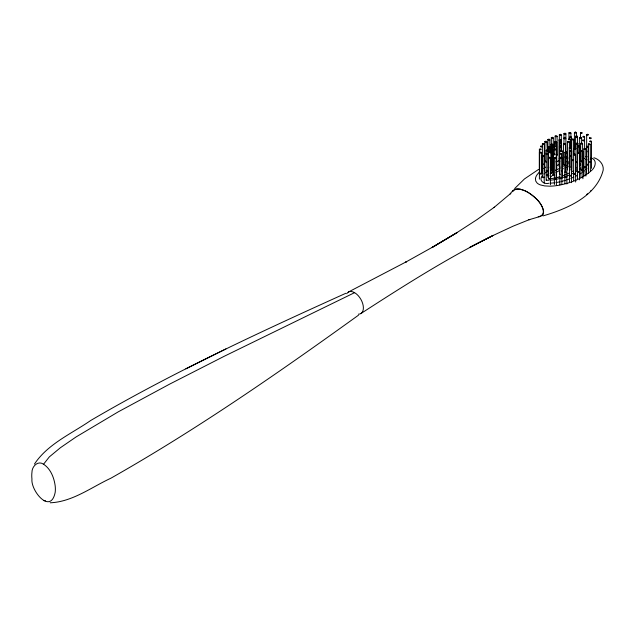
<?xml version="1.0" encoding="UTF-8"?>
<svg xmlns="http://www.w3.org/2000/svg" width="635" height="635" viewBox="0 0 635 635"><rect width="100%" height="100%" fill="white"/><g stroke="black" fill="none" stroke-linecap="round" stroke-linejoin="round"><path stroke-width="0.95" d="M535.472 178.633L535.726 181.015L537.115 183.031A9.461 4.969 4.2 0 0 540.361 184.904L544.616 185.904L549.664 186.182A31.98 16.788 4.2 0 0 557.252 185.515M539.306 149.154L540.329 148.836A1.572 0.905 0 0 1 541.226 149.36L540.282 149.908A1.572 0.905 0 0 1 539.385 149.392L539.377 170.18M539.401 179.133L539.401 152.321L540.433 151.995A1.572 0.905 0 0 1 541.33 152.519L541.409 173.839L540.377 174.157A1.572 0.905 0 0 1 539.48 173.633L540.028 173.045M542.449 173.133L542.377 143.796L543.409 143.478A1.572 0.905 0 0 1 544.306 144.002L544.385 171.029M541.401 152.805L540.377 153.075A1.572 0.905 0 0 1 539.48 152.551L539.401 152.321M543.854 176.911A1.572 0.905 0 0 1 544.139 177.181L543.187 177.729A1.572 0.905 0 0 1 542.29 177.205L542.211 155.718L543.242 155.4A1.572 0.905 0 0 1 544.139 155.924L544.219 183.086M544.378 144.288L543.354 144.55A1.572 0.905 0 0 1 542.457 144.026L542.377 143.796M546.378 162.044L545.878 162.004A1.572 0.905 0 0 1 544.981 161.48L544.909 141.51L545.933 141.184A1.572 0.905 0 0 1 546.83 141.708L547.243 149.876A1.572 0.905 0 0 1 548.14 150.4L548.219 176.943M544.211 156.21L543.187 156.472A1.572 0.905 0 0 1 542.29 155.948L542.211 155.718M546.902 141.994L545.878 142.264A1.572 0.905 0 0 1 544.981 141.74L544.909 141.51M546.187 180.443L546.219 150.193L546.941 149.836M547.91 150.106L547.91 139.446L548.942 139.129A1.572 0.905 0 0 1 549.839 139.644L549.918 152.479M544.909 161.25L545.441 160.893M548.14 173.72L548.14 147.042L549.172 146.725A1.572 0.905 0 0 1 550.069 147.249L550.148 152.249M548.219 150.63L547.187 150.947A1.572 0.905 0 0 1 546.29 150.424L546.219 150.249M549.91 139.93L548.886 140.2A1.572 0.905 0 0 1 547.989 139.676L547.91 139.446M550.045 178.53A1.572 0.905 0 0 1 550.323 178.8L549.378 179.348A1.572 0.905 0 0 1 548.481 178.832L548.402 157.512L549.426 157.194A1.572 0.905 0 0 1 550.323 157.71L550.402 184.761M550.188 173.688L551.22 173.371L551.347 137.605L552.371 137.287A1.572 0.905 0 0 1 553.268 137.811L553.347 146.598M550.148 147.479L549.116 147.796A1.572 0.905 0 0 1 548.219 147.28L548.14 147.042M551.077 170.712L551.077 144.304L552.109 143.986A1.572 0.905 0 0 1 553.006 144.502L553.085 171.148M550.394 157.996L549.378 158.266A1.572 0.905 0 0 1 548.481 157.742L548.402 157.567M553.347 138.041L552.315 138.359A1.572 0.905 0 0 1 551.418 137.835L551.347 137.66M552.847 146.455L553.871 146.137A1.572 0.905 0 0 1 554.768 146.661L553.815 147.209A1.572 0.905 0 0 1 552.918 146.685L552.847 173.149M553.077 144.788L552.053 145.058A1.572 0.905 0 0 1 551.156 144.534L551.077 144.304M548.402 178.594L548.934 178.244M555.165 146.788L555.165 135.993L556.189 135.668A1.572 0.905 0 0 1 557.086 136.192L557.165 155.075L556.546 155.432M554.76 148.622L554.76 141.907L555.784 141.589A1.572 0.905 0 0 1 556.681 142.113L556.76 169.077M553.212 154.234L554.244 153.916A1.572 0.905 0 0 1 555.141 154.432L554.188 154.988A1.572 0.905 0 0 1 553.291 154.464L553.283 174.895A1.572 0.905 0 0 0 554.188 175.419L554.68 175.458M554.276 154.17L554.284 149.169L555.308 148.907A1.572 0.905 0 0 1 556.204 149.423L556.276 177.173M557.165 136.422L556.141 136.747A1.572 0.905 0 0 1 555.244 136.223L555.165 136.049M554.387 184.468L554.387 157.869L555.419 157.551A1.572 0.905 0 0 1 556.316 158.067L556.395 184.904M556.752 142.399L555.736 142.661A1.572 0.905 0 0 1 554.839 142.145L554.76 141.907M556.276 149.662L555.252 149.979A1.572 0.905 0 0 1 554.355 149.455L554.276 149.225M553.212 174.665L553.744 174.307M559.364 140.391L559.371 134.564L560.395 134.302A1.572 0.905 0 0 1 561.292 134.818L561.34 150.693M559.062 166.33L559.062 139.859L560.094 139.541A1.572 0.905 0 0 1 560.991 140.065L561.062 151.138M556.395 158.305L555.363 158.623A1.572 0.905 0 0 1 554.466 158.099L554.387 157.869M559.594 169.299L559.594 142.113L560.626 141.795A1.572 0.905 0 0 1 561.523 142.319L561.602 151.217M559.34 146.296L560.364 145.979A1.572 0.905 0 0 1 561.261 146.502L560.316 147.05A1.572 0.905 0 0 1 559.419 146.534L559.443 173.784A1.572 0.905 0 0 0 560.348 174.3M561.372 135.057L560.34 135.374A1.572 0.905 0 0 1 559.443 134.85L559.371 134.676M561.062 140.295L560.038 140.613A1.572 0.905 0 0 1 559.141 140.089L559.062 139.914M561.594 142.605L560.57 142.867A1.572 0.905 0 0 1 559.673 142.343L559.594 142.113M559.856 184.888L559.856 157.543L560.888 157.226A1.572 0.905 0 0 1 561.784 157.742L561.864 184.34M563.951 143.947L563.951 133.517L564.983 133.199A1.572 0.905 0 0 1 565.88 133.723L565.96 152.09M561.372 154.019L561.308 153.733A1.572 0.905 0 0 0 560.403 153.21L559.443 153.757A1.572 0.905 0 0 0 560.348 154.281L561.372 154.019L561.38 157.774M560.435 151.027L561.388 150.479A1.572 0.905 0 0 1 562.285 150.995L561.332 151.551A1.572 0.905 0 0 1 560.435 151.027M565.364 164.925L564.404 165.481A1.572 0.905 0 0 1 563.507 164.957L563.436 143.939L564.459 143.613M561.864 157.98L560.832 158.298A1.572 0.905 0 0 1 559.935 157.774L559.856 157.599M565.96 133.953L564.928 134.271A1.572 0.905 0 0 1 564.031 133.755L563.959 133.58M564.459 143.621A1.572 0.905 0 0 1 565.356 144.137L564.404 144.693A1.572 0.905 0 0 1 563.507 144.169L563.436 143.994M564.856 183.571L564.864 152.257L565.888 151.94A1.572 0.905 0 0 1 566.785 152.464L566.864 183.999M563.436 164.727L564.055 164.362M567.452 170.093L567.452 141.613L568.484 141.295A1.572 0.905 0 0 1 569.381 141.819L569.46 147.987M568.96 139.589L568.96 132.755L569.984 132.437A1.572 0.905 0 0 1 570.881 132.953L570.96 137.096M566.857 152.749L565.841 153.011A1.572 0.905 0 0 1 564.944 152.487L564.864 152.313M569.452 142.105L568.428 142.367A1.572 0.905 0 0 1 567.531 141.851L567.452 141.613M570.96 133.191L569.936 133.509A1.572 0.905 0 0 1 569.039 132.985L568.96 132.755M569.928 167.6A1.572 0.905 0 0 1 569.325 167.172L569.246 147.685L570.278 147.368A1.572 0.905 0 0 1 571.175 147.891L571.222 167.481M570.492 139.438L569.46 139.763A1.572 0.905 0 0 1 568.563 139.24L569.516 138.692A1.572 0.905 0 0 1 570.413 139.208L570.492 147.217M571.444 137.335L570.413 137.652A1.572 0.905 0 0 1 569.516 137.128L570.468 136.581A1.572 0.905 0 0 1 571.365 137.104L571.444 148.622M569.825 169.966L569.754 150.566L570.786 150.249A1.572 0.905 0 0 1 571.683 150.773L571.754 170.172L571.222 170.521M571.698 168.6L571.698 139.168L572.722 138.843A1.572 0.905 0 0 1 573.619 139.367L573.651 180.602M569.444 182.221L569.444 155.678L570.476 155.361A1.572 0.905 0 0 1 571.373 155.877L571.452 182.658M571.246 148.177L570.222 148.439A1.572 0.905 0 0 1 569.325 147.923L569.254 147.741M569.246 166.941L569.873 166.576M571.746 151.059L570.73 151.32A1.572 0.905 0 0 1 569.833 150.797L569.754 150.622M574.421 148.709L574.421 132.429L575.453 132.112M573.699 139.597L572.675 139.922A1.572 0.905 0 0 1 571.778 139.398L571.698 139.224M571.452 156.115L570.42 156.432A1.572 0.905 0 0 1 569.524 155.908L569.444 155.678M575.604 148.812L575.604 136.2L576.636 135.874A1.572 0.905 0 0 1 577.533 136.398L577.604 146.336M574.056 148.519L575.088 148.201A1.572 0.905 0 0 1 575.985 148.717L575.032 149.273A1.572 0.905 0 0 1 574.135 148.749L574.056 154.432M575.453 132.112A1.572 0.905 0 0 1 576.35 132.628L575.397 133.183A1.572 0.905 0 0 1 574.5 132.659L574.429 132.485M576.001 170.64L576.001 143.343L577.032 143.026A1.572 0.905 0 0 1 577.929 143.55L578.001 152.527M577.604 136.628L576.882 136.993M575.651 182.031L575.58 154.503A1.572 0.905 0 0 0 574.675 153.987L573.722 154.535A1.572 0.905 0 0 0 574.627 155.051M578.001 143.78L576.977 144.097A1.572 0.905 0 0 1 576.08 143.581L576.001 143.399M577.731 152.868L577.731 146.129L578.763 145.812A1.572 0.905 0 0 1 579.66 146.328L579.445 165.171M579.628 165.068L579.628 137.66L580.66 137.335A1.572 0.905 0 0 1 581.557 137.858L581.636 143.01M577.469 179.395L577.469 152.686L578.501 152.368A1.572 0.905 0 0 1 579.398 152.892L579.477 179.832M580.414 132.786L581.446 132.469A1.572 0.905 0 0 1 582.343 132.985L581.39 133.541A1.572 0.905 0 0 1 580.493 133.017L580.414 137.493M579.739 146.558L578.707 146.883A1.572 0.905 0 0 1 577.81 146.36L577.739 146.185M581.35 161.917A1.572 0.905 0 0 1 580.747 161.488L580.668 143.383L581.7 143.065A1.572 0.905 0 0 1 582.597 143.589L582.676 170.355M579.477 153.122L578.445 153.44M581.628 138.144L580.604 138.414A1.572 0.905 0 0 1 579.707 137.89L579.628 137.66M580.906 177.316L580.906 150.852L581.93 150.535A1.572 0.905 0 0 1 582.827 151.051L582.906 178.729M582.668 143.875L581.644 144.137A1.572 0.905 0 0 1 580.747 143.613L580.668 143.383M579.731 164.909L579.668 164.624A1.572 0.905 0 0 0 579.445 164.401M580.668 161.258L581.295 160.893M584.637 136.969L583.605 137.287A1.572 0.905 0 0 1 582.708 136.763L583.66 136.215A1.572 0.905 0 0 1 584.557 136.739L584.637 149.328M582.898 151.336L581.874 151.606A1.572 0.905 0 0 1 580.977 151.082L580.906 150.852M583.906 175.641L583.906 148.788L584.938 148.471A1.572 0.905 0 0 1 585.835 148.987M586.605 134.572L587.629 134.255A1.572 0.905 0 0 1 588.526 134.779L587.573 135.326A1.572 0.905 0 0 1 586.676 134.81L586.605 161.092M585.875 149.05L584.883 149.542A1.572 0.905 0 0 1 583.986 149.019L583.914 148.844M586.43 173.125L586.43 146.494L587.462 146.177A1.572 0.905 0 0 1 588.359 146.701L588.439 173.561M588.367 170.37L588.367 143.962L589.399 143.645A1.572 0.905 0 0 1 590.296 144.161L590.375 170.799M588.431 146.987L587.407 147.249A1.572 0.905 0 0 1 586.51 146.733L586.438 146.558M590.375 144.399L589.343 144.716A1.572 0.905 0 0 1 588.447 144.193L588.367 143.962M591.51 141.629L591.479 141.399A1.572 0.905 0 0 0 590.542 140.819L589.582 141.375A1.572 0.905 0 0 0 590.486 141.891L591.51 141.629L591.518 168.37M546.616 179.276L546.552 180.134M543.393 213.368L543.203 213.939M575.643 154.789L574.627 155.059M512.429 191.691L514.358 189.587M34.449 464.074C47.792 443.913 71.445 433.784 90.741 420.473C172.776 372.372 259.255 332.43 345.821 293.283M547.624 177.165L548.894 175.609M542.592 175.625C537.964 180.332 544.147 184.745 549.013 183.245M43.561 464.217C50.697 468.908 54.054 477.631 55.174 485.791A29.559 17.066 60 0 1 55.174 492.411C50.594 515.033 30.647 490.776 31.948 479.004A29.559 17.066 60 0 1 31.948 472.384C31.829 466.55 37.846 460.192 43.561 464.217L49.308 456.914L60.396 447.731L76.065 436.959L118.158 411.893L169.553 384.175L224.234 356.275L354.584 292.664M348.361 292.044L406.614 261.628L405.654 262.152L433.054 246.872L457.184 232.521L432.189 247.412L456.303 233.029L476.98 219.631L494.427 207.177L493.871 207.597L510.826 193.318L510.159 193.985C516.453 183.507 529.233 192.207 535.583 198.144M514.683 188.524L524.447 178.959L538.536 169.434M565.872 152.067L565.888 151.646A1.572 0.905 0 0 0 565.452 151.289M588.502 161.306L588.439 161.766A1.572 0.905 0 0 0 589.343 162.282L590.304 161.734A1.572 0.905 0 0 0 590.01 161.465M543.925 174.03L546.56 171.633M539.282 172.125L537.226 174.554A30.028 15.756 4.2 0 0 535.416 178.625M586.899 168.481L585.867 169.505M542.965 215.908C566.722 209.034 596.67 196.31 603.21 170.013C603.829 164.203 599.186 159.266 593.876 157.726M580.922 167.91L579.35 169.251M552.593 175.204L553.315 174.577M586.724 194.5L587.526 193.786M590.558 191.079L591.32 190.405M566.737 172.522L566.793 172.061M584.47 158.361L583.573 158.448A1.572 0.905 0 0 1 582.676 157.932L582.636 157.869M550.982 173.657L553.522 171.775M584.351 170.815L582.692 172.077M543.703 168.434L545.655 167.124M358.473 315.198C278.289 372.943 196.937 429.427 110.911 478.195C91.448 487.212 72.358 501.936 50.157 502.793M577.469 170.624L575.516 171.887M559.776 161.107L559.673 161.6M546.394 170.37L546.29 170.863A1.572 0.905 0 0 0 546.441 171.029M579.866 155.091L579.707 155.607A1.572 0.905 0 0 0 580.604 156.123L580.707 156.147M360.815 313.611C403.677 285.861 446.897 258.397 492.689 235.664L493.276 235.371L469.964 247.293L492.689 235.664L513.032 226.203L529.733 219.464L528.892 219.781L540.695 216.305L542.655 214.908A9.334 5.39 60 0 0 543.084 214.209M581.358 172.99L579.485 174.165M555.784 170.347L559.951 168.14M571.317 172.014L572.857 171.148A53.34 27.996 4.2 0 0 573.699 170.632M573.524 173.03L571.365 174.141M577.501 175.284L575.421 176.355M569.278 163.1L568.428 163.155A1.572 0.905 0 0 1 567.531 162.639L567.984 162.044M225.877 348.94L185.857 368.84M556.697 165.544L558.927 164.56M573.794 177.125L570.952 178.348M569.674 174.935L566.928 176.093M562.245 167.1L563.436 166.608M556.466 161.679L559.022 160.703M569.778 178.808L566.761 179.888M565.499 176.641L561.784 177.895M562.435 163.195L563.65 162.766M566.872 165.322L568.071 164.925M538.218 216.718C548.489 215.265 540.972 202.47 535.876 198.43M562.356 159.583L563.396 159.266M565.515 180.292L561.554 181.427M566.777 161.782L568.063 161.417M551.45 163.568L551.156 164.132A1.572 0.905 0 0 0 552.053 164.648L553.014 164.1M555.911 170.775L556.244 170.275A1.572 0.905 0 0 0 555.919 169.942M554.926 178.3L554.466 178.887A1.572 0.905 0 0 0 555.363 179.403L556.355 178.919A1.572 0.905 0 0 0 555.958 178.546M559.84 178.459L556.03 179.372M557.951 177.252L556.689 177.57A33.401 17.526 4.2 0 1 550.569 178.689L550.227 178.705M566.595 158.393L568.079 158.028M560.173 181.761L555.982 182.594M587.05 151.003L586.676 151.582A1.572 0.905 0 0 0 587.034 151.892M559.784 166.743L559.411 167.322A1.572 0.905 0 0 0 559.768 167.632M575.62 168.029L575.993 167.45A1.572 0.905 0 0 0 575.628 167.14M581.35 169.156L580.977 169.736A1.572 0.905 0 0 0 581.882 170.251L582.835 169.704A1.572 0.905 0 0 0 582.612 169.482M569.897 175.077L569.524 175.657A1.572 0.905 0 0 0 570.42 176.173L571.381 175.625A1.572 0.905 0 0 0 571.159 175.403M538.948 216.686L540.044 216.503M553.839 179.776L550.315 180.213M557.268 185.539C569.365 183.444 581.668 179.213 590.979 170.942C595.209 167.973 597.773 160.195 591.391 158.004M554.585 182.801L550.307 183.205M543.854 164.695L544.314 164.1A1.572 0.905 0 0 0 543.878 163.751M576.532 161.449L576.072 162.044A1.572 0.905 0 0 0 576.977 162.56L577.556 162.592M548.68 166.711L548.219 167.299A1.572 0.905 0 0 0 548.918 167.767M553.379 166.14L552.918 166.735A1.572 0.905 0 0 0 553.434 167.124M547.688 171.418L548.18 170.886A1.572 0.905 0 0 0 547.711 170.474M546.719 174.323L546.259 174.919A1.572 0.905 0 0 0 547.164 175.435L548.116 174.887A1.572 0.905 0 0 0 547.68 174.53M560.387 177.641L559.927 178.229A1.572 0.905 0 0 0 560.832 178.745L561.784 178.197A1.572 0.905 0 0 0 561.634 178.03M572.318 159.591L571.77 160.187A1.572 0.905 0 0 0 572.675 160.703L573.627 160.155M587.058 164.06L586.51 164.655A1.572 0.905 0 0 0 587.407 165.171L588.367 164.624A1.572 0.905 0 0 0 588.073 164.354M584.533 166.711L583.978 167.307A1.572 0.905 0 0 0 584.883 167.823L585.835 167.275M565.483 171.498L564.936 172.093A1.572 0.905 0 0 0 565.452 172.482M565.483 176.514L564.936 177.109A1.572 0.905 0 0 0 565.833 177.633L566.825 177.141M549.013 180.284L546.592 180.237M559.784 158.234L559.133 158.821A1.572 0.905 0 0 0 559.745 159.25M578.191 171.347L577.54 171.934A1.572 0.905 0 0 0 578.445 172.458L579.438 171.966A1.572 0.905 0 0 0 578.969 171.553M561.642 171.633L562.292 171.037A1.572 0.905 0 0 0 561.856 170.688M574.373 173.323L573.722 173.919A1.572 0.905 0 0 0 574.627 174.434M555.935 161.861L556.689 161.274A1.572 0.905 0 0 0 556.53 161.107M43.561 500.586L45.474 500.801M585.66 156.551L587.184 156.774M585.819 159.536L587.018 159.798M541.417 167.545L542.377 166.989M574.627 174.442L575.612 173.942A1.572 0.905 0 0 0 575.143 173.53M519.994 189.166L524.947 190.817A38.235 22.074 60 0 1 530.677 194.127C535.988 198.017 541.099 202.97 543.179 209.375A7.683 4.437 60 0 1 543.401 213.376M575.715 137.12L576.667 136.565A1.572 0.905 0 0 1 577.564 137.089L576.62 137.644A1.572 0.905 0 0 1 575.723 137.12M566.793 156.98L565.833 157.528A1.572 0.905 0 0 1 564.936 157.004L565.888 156.456A1.572 0.905 0 0 1 566.785 156.98M575.604 136.255L575.675 136.43A1.572 0.905 0 0 0 576.286 136.858M577.477 152.749L577.54 152.924A1.572 0.905 0 0 0 578.445 153.44M571.754 170.172L571.714 169.997A1.572 0.905 0 0 0 571.167 169.545M551.22 173.371L551.14 173.133A1.572 0.905 0 0 0 550.855 172.863M541.409 173.839L541.369 173.665A1.572 0.905 0 0 0 540.901 173.252M576.421 132.802L576.429 135.739M565.436 144.312L565.436 172.847M562.364 151.178L562.364 177.919M557.165 155.075L557.125 154.9A1.572 0.905 0 0 0 556.577 154.448M585.914 149.225L585.914 176.07M346.71 293.735A12.446 7.191 60 0 1 360.878 299.355A12.446 7.191 60 0 1 358.354 314.19M512.548 191.429A9.342 5.39 60 0 1 512.977 190.722M514.31 189.5A21.177 12.224 60 0 1 520.009 189.278M569.595 172.871A58.968 30.948 4.2 0 1 562.435 175.887M559.665 176.784A58.968 30.948 4.2 0 1 557.975 177.276M576.135 169.005A53.34 27.996 4.2 0 1 575.516 169.45M580.66 164.6A26.805 14.065 4.2 0 1 579.43 166.1M550.847 176.998A33.401 17.526 4.2 0 1 552.617 175.212M553.283 174.569A58.968 30.948 4.2 0 1 553.434 174.442M556.03 172.577A58.968 30.948 4.2 0 1 559.753 170.378M562.388 169.085A58.968 30.948 4.2 0 1 563.475 168.6M566.611 167.291A53.34 27.996 4.2 0 1 568.19 166.711M579.509 163.941A26.805 14.065 4.2 0 1 580.477 163.822M590.193 159.044A1.572 0.905 0 0 0 590.486 159.131L591.439 158.583A1.572 0.905 0 0 0 590.836 158.155M585.549 167.005A1.572 0.905 0 0 1 585.835 167.275M566.499 176.808A1.572 0.905 0 0 1 566.785 177.086M540.456 146.28L540.52 146.566A1.572 0.905 0 0 0 541.425 147.082L542.377 146.534A1.572 0.905 0 0 0 541.472 146.018L540.472 146.233M546.195 153.837L546.259 154.13A1.572 0.905 0 0 0 547.164 154.646L548.116 154.099A1.572 0.905 0 0 0 547.211 153.575L546.195 153.837M549.219 152.09L549.283 152.376A1.572 0.905 0 0 0 550.188 152.9L551.14 152.344A1.572 0.905 0 0 0 550.243 151.828L549.219 152.09M563.959 138.112L564.023 138.406A1.572 0.905 0 0 0 564.928 138.922L565.88 138.374A1.572 0.905 0 0 0 564.983 137.851L563.975 138.065M582.605 140.184L582.668 140.47A1.572 0.905 0 0 0 583.573 140.986L584.525 140.438A1.572 0.905 0 0 0 583.628 139.914L582.605 140.184M589.415 137.922L589.478 138.208A1.572 0.905 0 0 0 590.383 138.732L591.375 138.239A1.572 0.905 0 0 0 590.439 137.66L589.431 137.874"/></g></svg>
